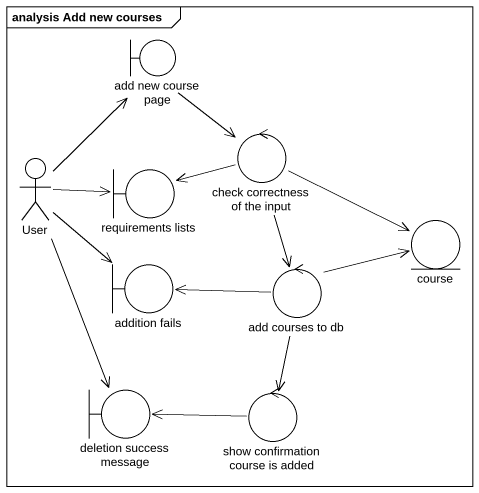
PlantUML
@startuml
mainframe analysis Add new courses
boundary "add new course page" as add_new_course_page
control "check correctness of the input" as check_correctness_of_the
actor User
boundary "requirements lists" as requirements_lists
entity course
boundary "addition fails" as addition_fails
control "add courses to db" as add_courses_to_db
boundary "deletion success message" as deletion_success_message
control "show confirmation course is added" as show_confirmation_course_is
add_new_course_page --> check_correctness_of_the
check_correctness_of_the -left-> requirements_lists
check_correctness_of_the -right-> course
check_correctness_of_the --> add_courses_to_db
User -up-> add_new_course_page
User -right-> requirements_lists
User --> addition_fails
User --> deletion_success_message
add_courses_to_db -right-> course
add_courses_to_db -left-> addition_fails
add_courses_to_db --> show_confirmation_course_is
show_confirmation_course_is -left-> deletion_success_message
@enduml
